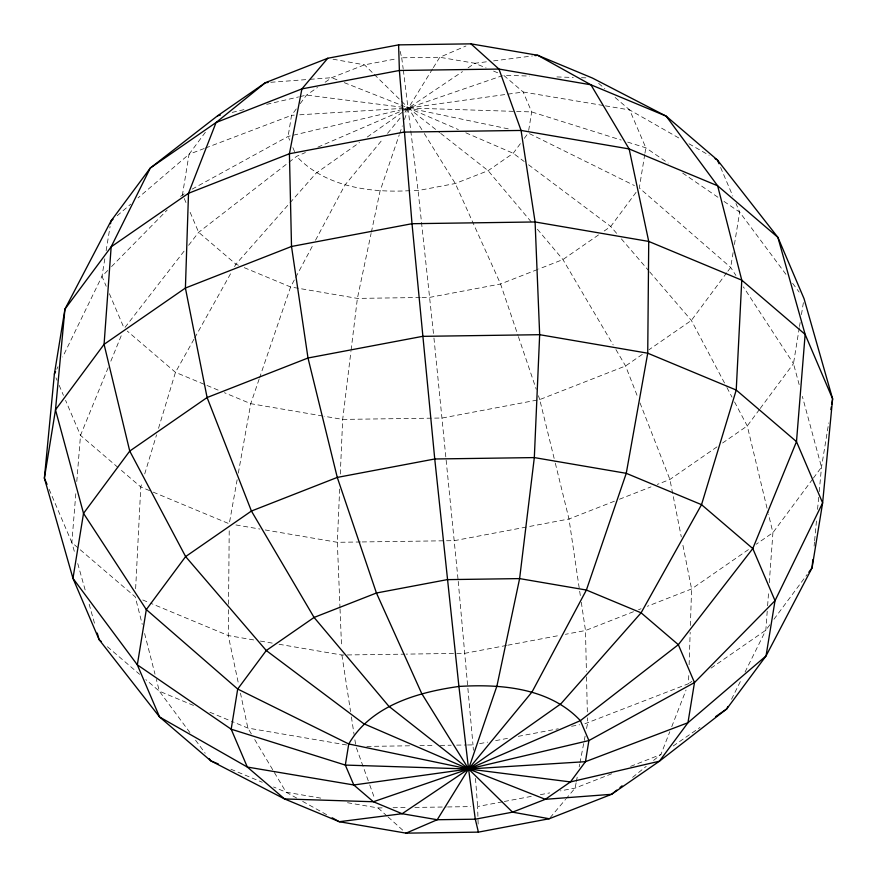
<?xml version="1.0" encoding="UTF-8"?>
<svg xmlns="http://www.w3.org/2000/svg" width="877" height="877" viewBox="0 0 877 877"><rect width="100%" height="100%" fill="white"/><g stroke="black" fill="none" stroke-linecap="round" stroke-linejoin="round"><path stroke-width="0.66" stroke-dasharray="4.38 3.29" d="M228.502 609.679L228.272 635.573L238.774 685.167M228.557 604.231L229.237 527.888M688.763 675.597L688.489 683.72L584.915 723.755M689.114 664.766L690.177 632.273M690.396 625.509L691.591 588.96L682.328 542.216M339.651 489.048L337.338 542.304L339.98 607.498M340.298 474.029L342.677 419.414L350.943 351.425M135.639 588.697L140.769 486.954L142.348 481.747M767.222 611.225L765.84 630.179L744.781 672.593M767.616 605.81L768.592 592.26M769.282 582.777L772.922 532.668L768.482 514.218M75.806 493.729L71.859 542.589L75.17 554.396M76.781 481.517L80.509 435.365L108.266 367.441M814.108 546.108L814.492 542.019M814.612 540.66L816.531 520.236M817.55 509.351L818.701 497.106M819.217 491.657L821.508 467.156L828.699 422.955M351.107 350.066L357.388 298.399L371.092 233.479M104.823 258.803L101.973 276.321L62.706 356.983M106.139 250.712L110.085 226.452M528.678 130.399L531.681 111.927L523.196 92.019L503.617 75.258L529.576 76.069M644.738 154.505L639.3 187.963L730.684 267.419L735.913 275.444M644.957 153.168L645.823 147.807L629.675 109.943L614.152 96.656M733.095 252.598L730.684 267.419L727.471 271.749M734.411 244.508L739.673 212.157L735.967 203.464M799.287 327.823L793.477 363.626L799.155 384.597M799.506 326.496L800.153 322.517M801.446 314.569L803.814 299.978M237.141 479.763L229.27 523.799L150.888 491.164M238.336 473.087L250.745 403.683L259.066 379.313M576.112 782.81L575.093 788.105L566.465 798.322M576.364 781.495L577.384 776.2M579.171 766.926L579.675 764.284M579.938 762.957L585.288 735.167M586.56 728.546L587.579 723.251L587.458 717.792M371.377 232.164L380.048 191.087L399.254 134.85M144.716 473.931L156.544 434.849M158.518 428.338L175.466 372.33L194.058 339.059M259.504 378.031L290.605 286.965L295.078 278.568M399.693 133.567L402.313 125.904M404.494 119.513L408.419 108.003L432.624 68.801M653.584 760.414L660.929 754.483L669.787 731.736M671.76 726.682L686.033 690.035M110.842 361.16L121.629 334.74M56.764 369.206L57.948 366.761M731.539 699.243L740.572 681.078M295.713 277.373L312.968 245.012M315.534 240.221L344.935 185.08L383.205 138.621M194.727 337.875L231.923 271.322M234.576 266.564L235.902 264.185L289.114 203.815M433.337 67.65L439.75 57.268L465.95 45.999M205.361 132.274L189.037 154.275L138.029 197.906M296.283 108.934L291.537 115.325L288.105 136.439L289.695 140.167M300.23 103.607L306.555 95.078L317.485 87.514M520.346 143.685L513.231 153.278L488.105 170.675L455.316 183.512L418.077 190.55L411.291 190.649M524.303 138.358L528.25 133.03M636.033 192.37L610.732 226.474L602.948 231.857M726.671 272.835L691.372 320.423L648.991 349.748M759.416 409.537L747.259 425.926L722.593 442.995M760.227 408.441L793.477 363.626L743.389 286.889M812.606 479.171L772.922 532.668L756.204 544.233M813.417 478.075L821.508 467.156L802.345 396.382M769.896 624.72L765.84 630.179L710.918 668.208M773.952 619.25L807.191 574.435M125.038 327.373L185.277 249.594M188.621 245.275L198.662 232.306L287.985 163.023M387.546 133.348L401.469 116.455M404.944 112.223L408.419 108.003L462.475 71.618M550.087 817.726L565.61 799.342M290.024 202.784L316.18 173.109L359.526 142.512M107.728 270.478L101.973 276.321L106.205 286.253M111.565 266.575L167.167 210.031M180.596 196.382L186.11 192.458M117.2 215.72L130.739 204.144M632.591 777.362L646.239 766.345M289.059 162.19L296.601 156.347L305.393 152.543M367.299 137.031L408.419 108.003L502.324 75.696M325.126 82.23L331.681 77.691L364.47 64.843L396.393 58.814M598.498 234.937L562.924 259.559L538.741 269.031M642.304 354.385L625.575 365.961L539.728 399.583L555.009 461.949M716.991 446.875L669.907 479.467L657.29 484.4M748.41 549.627L691.591 588.96L647.379 606.27M689.618 682.942L691.854 681.396M673.196 745.987L699.967 727.471M468.099 67.825L474.863 63.276L488.237 61.576M192.107 189.158L288.105 136.439L400.493 109.877M317.956 147.117L400.888 111.258M402.137 110.721L408.419 108.003L523.196 92.019L604.067 105.624M537.469 269.535L500.559 283.995L429.741 297.369L421.552 297.489M614.404 501.205L568.998 518.998L527.691 526.803M619.447 499.232L650.986 486.878M633.479 611.718L585.485 630.519L565.402 634.312M638.533 609.734L641.065 608.748M611.697 773.766L575.093 788.105L560.403 790.879M630.629 766.355L660.929 754.483M204.22 148.509L189.037 154.275L182.515 194.431L186.154 202.982M205.492 148.027L291.537 115.325L294.255 115.15M401.809 109.57L408.419 108.003L515.248 111.401M232.208 112.377L245.483 109.285M266.729 104.352L298.586 96.93M299.912 96.623L306.555 95.078L408.419 108.003L510.94 129.423M537.064 400.087L442.249 418.011L342.677 419.414L324.019 416.224M526.353 527.055L454.396 540.649L361.839 541.953M506.489 645.45L464.985 653.288L406.183 654.121M507.827 645.198L560.041 635.332M479.653 743.641L487.645 742.139M495.637 740.626L508.967 738.105M518.296 736.34L558.265 728.787M571.596 726.277L579.587 724.764M478.151 824.04L477.614 806.522L502.981 801.731M504.319 801.479L532.361 796.184M540.375 794.672L549.715 792.907M493.587 60.897L532.383 55.964M270.818 82.285L308.693 79.423M310.041 79.325L331.681 77.691L337.974 80.169M299.693 114.81L408.419 108.003L458.331 129.566M400.153 51.337L401.71 57.805L439.75 57.268L474.863 63.276L486.11 67.968M409.932 190.671C370.028 192.995 325.268 186.834 296.601 156.347M420.182 297.511L357.388 298.399L290.605 286.965L243.367 267.299M360.48 541.975L337.338 542.304L265.292 529.971M279.072 644.277L341.909 655.031L346.009 654.976M347.38 654.955L404.812 654.143M366.816 746.404L410.37 745.79M419.897 745.658L434.871 745.439M440.32 745.362L451.206 745.209M456.654 745.132L466.18 745.001M467.54 744.979L472.988 744.902L473.394 750.263M382.12 807.881L378.031 807.936L346.053 802.466M393.039 807.728L408.046 807.509M414.865 807.421L446.24 806.972M447.599 806.95L470.785 806.621M556.906 76.935L573.295 77.45M581.495 77.713L586.965 77.889M516.619 111.445L531.681 111.927L621.179 140.068M605.415 105.854L629.675 109.943L679.489 138.369M322.692 415.994L250.745 403.683L224.402 392.71M235.935 524.95L259.954 529.061M253.672 639.925L228.272 635.573L150.318 603.113M260.359 641.065L273.723 643.356M346.59 744.968L247.862 728.063L231.418 721.223M320.741 798.125L286.099 792.205L273.558 786.976M333.019 59.197L364.47 64.843L373.262 73.471M627.669 142.107L645.823 147.807L668.164 163.133M344.266 82.657L399.616 104.527M400.877 105.021L408.419 108.003L439.651 132.559M493.608 71.092L498.607 73.175M238.391 265.227L235.902 264.185L198.662 232.306L189.805 211.532M218.121 390.101L175.466 372.33L127.275 331.078M149.627 490.638L140.769 486.954L118.954 468.274M142.765 599.978L149.057 602.598M193.499 705.426L159.362 691.208L145.856 679.653M209.932 712.267L230.158 720.697M230.903 769.217L262.267 782.273M465.819 132.8L513.231 153.278L524.194 161.5M529.467 133.644L634.411 185.551M296.733 798.103L286.099 792.205L254.122 738.555M302.642 801.381L328.634 815.807M688.971 143.784L709.142 155.295M682.69 173.087L719.557 198.366M724.029 201.436L739.673 212.157L786.11 274.567M528.568 164.788L610.732 226.474L617.825 234.729M440.725 133.414L488.105 170.675L532.12 222.955M598.64 83.37L604.845 88.687M117.913 467.386L80.509 435.365L65.578 400.35M107.411 646.744L139.618 674.314M387.042 816.038L378.031 807.936L377.11 805.382M388.04 816.936L406.051 833.15M374.238 74.435L400.614 100.329M401.589 101.293L408.419 108.003L423.569 132.405M621.365 238.862L648.837 270.861M649.725 271.903L691.372 320.423L726.299 386.362M537.404 229.237L562.924 259.559L613.176 344.913M792.622 283.326L799.144 292.085M189.914 732.558L159.362 691.208L156.347 679.412M195.549 740.177L205.196 753.233M424.293 133.567L455.316 183.512L500.559 283.995L517.967 335.365M251.337 733.896L247.862 728.063L240.484 693.214M615.939 349.594L625.575 365.961L638.028 397.84M726.934 387.557L732.01 397.149M734.553 401.951L747.259 425.926L768.164 512.902M720.62 167.474L732.788 196.02M292.885 147.632L295.538 153.859M109.384 293.696L123.668 327.209M55.975 377.844L57.049 380.344M59.176 385.343L63.44 395.352M49.134 489.311L71.859 542.589L135.222 596.831L142.26 624.358M640.013 402.949L669.907 479.467L681.276 536.877M356.391 747.84L369.283 783.643M369.743 784.926L374.808 798.991M518.406 336.647L536.253 389.311M538.423 395.735L539.728 399.583M77.746 563.571L85.847 592.424M89.158 604.22L95.045 625.202M144.606 633.534L154.999 674.172M555.338 463.275L568.998 518.998L580.519 596.93M341.909 655.031L350.57 711.565M351.392 716.947L354.067 734.444M354.9 739.826L355.93 746.557M581.308 602.302L585.485 630.519L586.406 671.431M401.71 57.805L403.157 68.658M403.343 70.017L418.077 190.55L433.819 336.68M433.951 338.04L458.101 580.004M458.222 581.363L472.988 744.902M475.498 778.392L477.614 806.522M340.035 608.857L341.57 646.886M586.527 676.891L587.338 712.343"/><path stroke-width="1.32" d="M812.826 559.712L812.058 567.879L766.038 655.941L726.726 708.945L659.394 761.225L611.598 794.31L549.232 818.745L478.403 832.13L406.051 833.15L339.267 821.716L284.576 798.947L210.82 760.852L159.559 716.969L99.101 639.629L72.966 578.349L44.387 478.162L54.374 374.084L64.942 309.121L110.962 221.059L150.274 168.055L217.606 115.775L265.402 82.69L327.768 58.255L398.596 44.87L470.949 43.85L537.733 55.284L592.424 78.053L666.18 116.148L717.441 160.031L777.899 237.371L804.034 298.651L832.613 398.838L822.626 502.916L812.058 567.879L808.813 572.253M110.524 223.756L110.962 221.059L113.034 219.272M830.87 409.559L831.308 406.873M831.747 404.198L832.613 398.838L805.141 334.411L777.899 237.371L717.638 185.792L666.18 116.148L590.901 84.795L537.733 55.284L535.058 55.624M54.374 374.084L55.569 371.64M727.932 706.522L726.726 708.945L715.577 716.662M327.768 58.255L301.907 88.895L216.071 122.517L150.274 168.055L111.16 246.821L64.942 309.121L55.492 409.844L44.387 478.162L47.029 484.356M616.838 790.078L611.598 794.31L545.319 799.309L512.53 812.157L475.29 819.195L437.25 819.732L402.137 813.724L373.383 801.742L353.804 784.981L345.319 765.073L348.75 743.97C371.07 705.481 417.595 692.282 458.923 686.45C501.26 683.841 549.671 687.875 580.399 720.653L588.895 740.561L585.463 761.674L570.445 781.922L545.319 799.309L468.581 768.997L363.769 723.722L266.268 650.526L185.628 556.577L129.741 451.074L104.078 344.332L111.16 246.821L188.511 193.28L289.421 153.749L404.012 132.098L521.07 130.443L629.138 148.937L717.638 185.792L741.778 280.169L736.231 390.046L701.534 504.67L641.098 612.815L560.82 703.891L468.581 768.997L402.137 813.724L339.267 821.716L332.175 817.781M619.995 787.535L622.089 785.836M406.051 833.15L437.25 819.732L468.581 768.997L532.065 691.92L586.395 590.035L626.255 473.317L647.73 353.201L648.728 241.427L629.138 148.937L590.901 84.795L498.969 69.064L399.386 70.478L301.907 88.895L289.421 153.749L291.515 246.481L308.002 358.002L337.272 477.417L376.441 593.005L421.684 693.488L468.581 768.997L512.53 812.157L549.232 818.745M217.606 115.775L220.259 115.161M268.11 82.482L265.402 82.69L216.071 122.517L188.511 193.28L185.409 288.04L207.093 397.533L251.425 511.039L314.076 617.441L388.895 706.325L468.581 768.997L570.445 781.922L659.394 761.225L687.963 722.725L766.038 655.941L775.027 600.679L822.626 502.916L796.491 441.635L736.231 390.046L647.73 353.201L539.662 334.696L422.604 336.351L308.002 358.002L207.093 397.533L129.741 451.074L83.523 513.374L72.966 578.349L137.327 664.843L159.559 716.969L247.325 767.057L284.576 798.947L373.383 801.742L468.581 768.997L580.399 720.653L678.338 644.694L752.795 548.553L796.491 441.635L805.141 334.411L741.778 280.169L648.728 241.427L535.091 221.969L412.015 223.712L291.515 246.481L185.409 288.04L104.078 344.332L55.492 409.844L83.523 513.374L146.316 609.581L237.7 689.037L348.75 743.97L468.581 768.997L585.463 761.674L687.963 722.725L694.485 682.569L678.338 644.694L641.098 612.815L586.395 590.035L519.612 578.601L447.259 579.631L376.441 593.005L314.076 617.441L266.268 650.526L237.7 689.037L231.177 729.193L247.325 767.057L353.804 784.981L468.581 768.997L588.895 740.561L694.485 682.569L775.027 600.679L752.795 548.553L701.534 504.67L626.255 473.317L534.323 457.586L434.751 458.989L337.272 477.417L251.425 511.039L185.628 556.577L146.316 609.581L137.327 664.843L231.177 729.193L345.319 765.073L468.581 768.997L496.952 685.913L519.612 578.601L534.323 457.586L539.662 334.696L535.091 221.969L521.07 130.443L498.969 69.064L470.949 43.85M218.351 763.988L210.82 760.852L209.219 758.682M715.073 158.671L717.441 160.031L719.03 163.747M101.173 641.405L99.101 639.629L97.259 633.073M478.403 832.13L475.29 819.195L468.581 768.997L458.923 686.45L434.751 458.989L412.015 223.712L399.386 70.478L398.596 44.87"/></g></svg>
